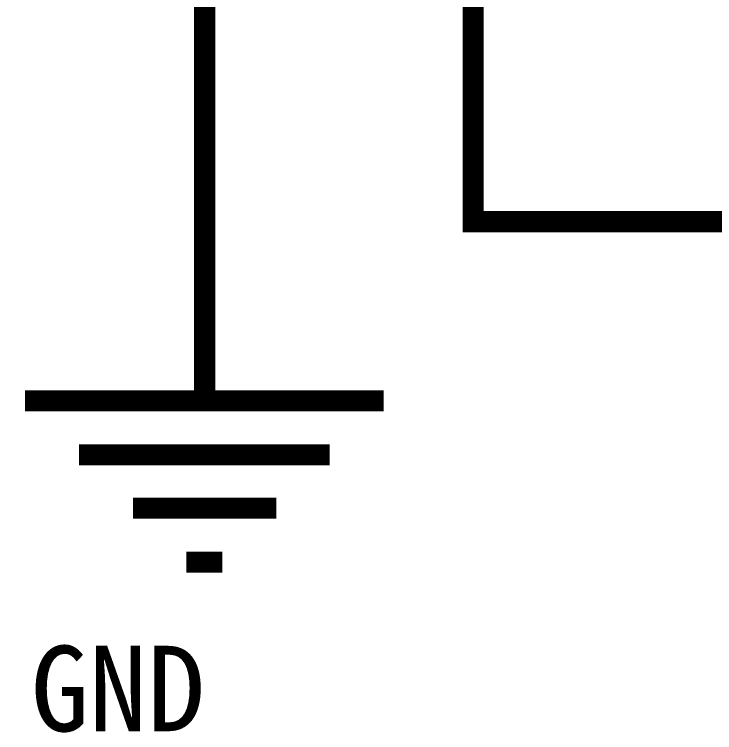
# Model space of a CAD drawing. Header units: inches. Extents: x 0 to 11.5, y 0 to 7.6.
# Drawn here: x 1.5943 to 1.9849, y 4.7148 to 5.1153 of the extents above; entities that cross this region are included whole.
import ezdxf

# ---------------------------------------------------------------- set-up
doc = ezdxf.new("R2010")
doc.units = ezdxf.units.IN
doc.header["$MEASUREMENT"] = 0
doc.layers.add('Sheet', color=255, linetype='Continuous')

msp = doc.modelspace()

# ---------------------------------------------------------------- linework, layer by layer
at = {"layer": 'Sheet'}
for points in [[(1.70046, 4.99974, 0.0118, 0.0118, 0), (1.70046, 5.14991, 0.0118, 0.0118, 0), (1.70046, 5.19986, 0.0118, 0.0118, 0)], [(2.20024, 4.99974, 0.0118, 0.0118, 0), (1.85029, 4.99974, 0.0118, 0.0118, 0), (1.85029, 5.14991, 0.0118, 0.0118, 0)], [(1.70046, 4.99974, 0.0118, 0.0118, 0), (1.70046, 4.89984, 0.0118, 0.0118, 0)], [(1.60024, 4.89984, 0.0118, 0.0118, 0), (1.80035, 4.89984, 0.0118, 0.0118, 0)], [(1.63034, 4.86974, 0.0118, 0.0118, 0), (1.77025, 4.86974, 0.0118, 0.0118, 0)], [(1.66043, 4.83997, 0.0118, 0.0118, 0), (1.74048, 4.83997, 0.0118, 0.0118, 0)], [(1.6902, 4.80987, 0.0118, 0.0118, 0), (1.71038, 4.80987, 0.0118, 0.0118, 0)]]:
    msp.add_lwpolyline(points, format="xyseb", dxfattribs=at)

# ---------------------------------------------------------------- texts
msp.add_text('GND', height=0.047632, dxfattribs=at).set_placement((1.60354, 4.7156))

doc.saveas('drawing.dxf')
